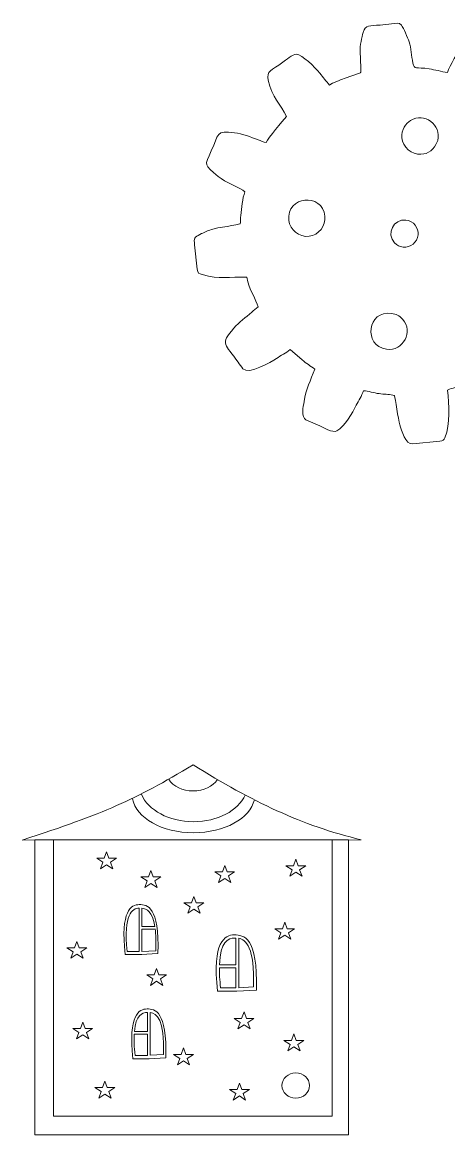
# Model space of a CAD drawing. Header units: centimetres. Extents: x -21.6 to 35.6, y -35.6 to 48.3.
# Drawn here: x -16.87 to -9.04, y 6.45 to 26.89 of the extents above; entities that cross this region are included whole.
import ezdxf

# ---------------------------------------------------------------- set-up
doc = ezdxf.new("R2010")
doc.units = ezdxf.units.CM
doc.header["$MEASUREMENT"] = 0
doc.layers.add('layer 1', color=7, linetype='Continuous')

msp = doc.modelspace()

# ---------------------------------------------------------------- linework, layer by layer
at = {"layer": 'layer 1', "color": 250, "lineweight": 9}
msp.add_ellipse((-11.84498, 7.35208), major_axis=(0.254, 0), ratio=0.91665354, dxfattribs=at)
for points, knots in [([(-9.05966, 25.96352), (-9.01214, 26.08638), (-8.86928, 26.3576), (-8.78146, 26.45463), (-8.78146, 26.45463), (-8.56421, 26.69466), (-8.60612, 26.67771), (-8.29619, 26.54006), (-8.29619, 26.54006), (-7.97716, 26.39841), (-7.95452, 26.4497), (-7.99819, 26.10145), (-7.99819, 26.10145), (-8.00939, 26.01212), (-8.03266, 25.92004), (-8.06857, 25.83871), (-8.06857, 25.83871), (-8.08039, 25.81189), (-8.08238, 25.79945), (-8.0938, 25.7721), (-8.0938, 25.7721), (-8.11209, 25.72832), (-8.16976, 25.59776), (-8.17165, 25.55601), (-8.17165, 25.55601), (-8.17165, 25.55601), (-7.76448, 25.22483), (-7.76448, 25.22483), (-7.76448, 25.22483), (-7.73949, 25.20276), (-7.73407, 25.19147), (-7.70578, 25.16867), (-7.70578, 25.16867), (-7.66339, 25.18239), (-7.50367, 25.29057), (-7.45684, 25.32339), (-7.45684, 25.32339), (-7.34354, 25.40287), (-7.18069, 25.47701), (-7.02777, 25.50851), (-7.02777, 25.50851), (-6.85587, 25.5439), (-6.85907, 25.45028), (-6.70397, 25.24285), (-6.70397, 25.24285), (-6.51425, 24.9891), (-6.50372, 25.00291), (-6.70931, 24.74596), (-6.70931, 24.74596), (-6.77173, 24.66796), (-6.82619, 24.62032), (-6.91045, 24.55056), (-6.91045, 24.55056), (-6.91045, 24.55056), (-7.13961, 24.36929), (-7.13961, 24.36929), (-7.13961, 24.36929), (-7.06288, 24.21069), (-6.97981, 23.99605), (-6.92902, 23.79606), (-6.92902, 23.79606), (-6.67791, 23.81427), (-6.41533, 23.84415), (-6.16836, 23.76718), (-6.16836, 23.76718), (-6.0622, 23.73407), (-6.0455, 23.73496), (-6.03127, 23.59892), (-6.03127, 23.59892), (-6.03127, 23.59892), (-5.99366, 23.23936), (-5.99366, 23.23936), (-5.99366, 23.23936), (-5.976, 23.07061), (-5.96551, 23.04705), (-6.29737, 22.93051), (-6.29737, 22.93051), (-6.471, 22.86954), (-6.69187, 22.87662), (-6.8403, 22.823), (-6.8403, 22.823), (-6.86206, 22.74435), (-6.86411, 22.62025), (-6.87966, 22.53342), (-6.87966, 22.53342), (-6.89699, 22.43672), (-6.93193, 22.3318), (-6.93994, 22.24262), (-6.93994, 22.24262), (-6.89416, 22.22202), (-6.85049, 22.19685), (-6.80992, 22.17604), (-6.80992, 22.17604), (-6.67604, 22.10738), (-6.53934, 22.05014), (-6.42639, 21.95683), (-6.42639, 21.95683), (-6.2448, 21.8068), (-6.16676, 21.77248), (-6.24523, 21.6021), (-6.24523, 21.6021), (-6.30868, 21.46438), (-6.35812, 21.3227), (-6.43155, 21.19177), (-6.43155, 21.19177), (-6.51104, 21.05003), (-6.9624, 21.20504), (-7.06183, 21.24405), (-7.06183, 21.24405), (-7.16379, 21.28403), (-7.25437, 21.31702), (-7.34927, 21.3521), (-7.34927, 21.3521), (-7.38337, 21.31489), (-7.40715, 21.27901), (-7.43314, 21.23847), (-7.43314, 21.23847), (-7.45807, 21.19948), (-7.48668, 21.17427), (-7.52274, 21.12738), (-7.52274, 21.12738), (-7.5848, 21.04671), (-7.659, 20.98318), (-7.71935, 20.90991), (-7.71935, 20.90991), (-7.65481, 20.79336), (-7.20044, 20.17522), (-7.36664, 20.0327), (-7.36664, 20.0327), (-7.44399, 19.96634), (-7.53055, 19.91618), (-7.61212, 19.85514), (-7.61212, 19.85514), (-7.81254, 19.70521), (-7.81697, 19.65875), (-8.00905, 19.78932), (-8.00905, 19.78932), (-8.13704, 19.87633), (-8.23016, 19.97759), (-8.32845, 20.10016), (-8.32845, 20.10016), (-8.37664, 20.16026), (-8.47629, 20.29577), (-8.52564, 20.3333), (-8.52564, 20.3333), (-8.65409, 20.28383), (-8.78323, 20.21669), (-8.91772, 20.17635), (-8.91772, 20.17635), (-8.97314, 20.15972), (-9.00987, 20.15273), (-9.05648, 20.12758), (-9.05648, 20.12758), (-9.0324, 19.85695), (-8.99961, 19.5092), (-9.10486, 19.25461), (-9.10486, 19.25461), (-9.12199, 19.21315), (-9.1427, 19.19859), (-9.19748, 19.19286), (-9.19748, 19.19286), (-9.19748, 19.19286), (-9.69452, 19.14086), (-9.69452, 19.14086), (-9.69452, 19.14086), (-9.83191, 19.12649), (-9.89978, 19.38946), (-9.93495, 19.49235), (-9.93495, 19.49235), (-9.96756, 19.58783), (-10.00789, 19.98489), (-10.03434, 20.02305), (-10.03434, 20.02305), (-10.04958, 20.03275), (-10.0233, 20.02545), (-10.06394, 20.03514), (-10.06394, 20.03514), (-10.14032, 20.0533), (-10.22735, 20.05241), (-10.3119, 20.06373), (-10.3119, 20.06373), (-10.40777, 20.07655), (-10.51207, 20.10937), (-10.59999, 20.11693), (-10.59999, 20.11693), (-10.63762, 20.02152), (-10.68844, 19.93915), (-10.73367, 19.84981), (-10.73367, 19.84981), (-10.80689, 19.70522), (-10.94263, 19.46797), (-11.0884, 19.38058), (-11.0884, 19.38058), (-11.16924, 19.3321), (-11.33971, 19.44917), (-11.44647, 19.48862), (-11.44647, 19.48862), (-11.44647, 19.48862), (-11.65983, 19.58362), (-11.65983, 19.58362), (-11.65983, 19.58362), (-11.7488, 19.63115), (-11.70833, 19.82205), (-11.6936, 19.92003), (-11.6936, 19.92003), (-11.66066, 20.13936), (-11.56943, 20.31028), (-11.49753, 20.51467), (-11.49753, 20.51467), (-11.57998, 20.57137), (-11.64897, 20.6215), (-11.727, 20.68284), (-11.727, 20.68284), (-11.727, 20.68284), (-11.94971, 20.87198), (-11.94971, 20.87198), (-11.94971, 20.87198), (-12.02742, 20.81011), (-12.11535, 20.76527), (-12.2017, 20.70978), (-12.2017, 20.70978), (-12.29623, 20.64901), (-12.70554, 20.40082), (-12.81506, 20.52233), (-12.81506, 20.52233), (-12.8475, 20.55831), (-12.8747, 20.59914), (-12.90355, 20.64046), (-12.90355, 20.64046), (-13.13916, 20.97785), (-13.24563, 20.96669), (-12.98359, 21.26634), (-12.98359, 21.26634), (-12.8832, 21.38114), (-12.76658, 21.46061), (-12.65339, 21.56058), (-12.65339, 21.56058), (-12.6231, 21.58731), (-12.57096, 21.63664), (-12.53559, 21.65584), (-12.53559, 21.65584), (-12.56907, 21.77825), (-12.69951, 21.96985), (-12.74681, 22.2057), (-12.74681, 22.2057), (-13.07134, 22.21165), (-13.24587, 22.15976), (-13.56174, 22.25029), (-13.56174, 22.25029), (-13.62451, 22.26828), (-13.64591, 22.27222), (-13.65824, 22.35134), (-13.65824, 22.35134), (-13.65824, 22.35134), (-13.70456, 22.7962), (-13.70456, 22.7962), (-13.70456, 22.7962), (-13.71823, 22.92632), (-13.7067, 22.93754), (-13.60486, 22.9898), (-13.60486, 22.9898), (-13.53527, 23.0255), (-13.47581, 23.05139), (-13.39358, 23.07975), (-13.39358, 23.07975), (-13.29801, 23.11271), (-12.8947, 23.16574), (-12.86853, 23.18302), (-12.86853, 23.18302), (-12.85655, 23.22377), (-12.85996, 23.28451), (-12.85492, 23.33945), (-12.85492, 23.33945), (-12.84295, 23.46967), (-12.8254, 23.65175), (-12.78058, 23.76953), (-12.78058, 23.76953), (-12.85421, 23.84496), (-13.14472, 23.94395), (-13.27217, 24.05397), (-13.27217, 24.05397), (-13.53342, 24.27942), (-13.52403, 24.24513), (-13.3969, 24.52397), (-13.3969, 24.52397), (-13.25922, 24.82593), (-13.31477, 24.90848), (-12.97088, 24.85711), (-12.97088, 24.85711), (-12.81674, 24.83408), (-12.67531, 24.78025), (-12.53528, 24.72571), (-12.53528, 24.72571), (-12.49648, 24.7106), (-12.43081, 24.68284), (-12.38999, 24.67578), (-12.38999, 24.67578), (-12.3537, 24.76979), (-12.0872, 25.06367), (-12.01451, 25.15399), (-12.01451, 25.15399), (-12.11935, 25.3814), (-12.28832, 25.50101), (-12.35217, 25.82414), (-12.35217, 25.82414), (-12.38505, 25.99061), (-12.29483, 26.00078), (-12.08429, 26.15173), (-12.08429, 26.15173), (-12.03251, 26.18884), (-11.90033, 26.30462), (-11.83817, 26.29902), (-11.83817, 26.29902), (-11.72645, 26.28892), (-11.49675, 26.06375), (-11.40446, 25.95196), (-11.40446, 25.95196), (-11.34199, 25.87629), (-11.28853, 25.80296), (-11.22466, 25.73244), (-11.22466, 25.73244), (-11.16232, 25.77538), (-11.03609, 25.82103), (-10.95453, 25.85505), (-10.95453, 25.85505), (-10.95453, 25.85505), (-10.65523, 25.95995), (-10.65523, 25.95995), (-10.65523, 25.95995), (-10.65407, 25.96234), (-10.6533, 25.96878), (-10.6528, 25.96745), (-10.6528, 25.96745), (-10.65225, 25.96608), (-10.65088, 25.97339), (-10.65059, 25.97529), (-10.65059, 25.97529), (-10.64888, 25.98623), (-10.64795, 25.99077), (-10.64748, 26.00269), (-10.64748, 26.00269), (-10.64689, 26.01775), (-10.6485, 26.03658), (-10.64897, 26.05214), (-10.64897, 26.05214), (-10.64897, 26.05214), (-10.66487, 26.3534), (-10.66487, 26.3534), (-10.66487, 26.3534), (-10.66583, 26.44743), (-10.63182, 26.61814), (-10.60983, 26.6964), (-10.60983, 26.6964), (-10.56672, 26.84988), (-10.48199, 26.81642), (-10.29638, 26.83583), (-10.29638, 26.83583), (-10.22589, 26.8432), (-10.15534, 26.85043), (-10.08487, 26.85798), (-10.08487, 26.85798), (-10.002, 26.86687), (-9.95349, 26.88666), (-9.90592, 26.83331), (-9.90592, 26.83331), (-9.86049, 26.78233), (-9.79058, 26.60437), (-9.76529, 26.52887), (-9.76529, 26.52887), (-9.72372, 26.40464), (-9.72244, 26.27132), (-9.69483, 26.13799), (-9.69483, 26.13799), (-9.66793, 26.00812), (-9.63517, 26.06966), (-9.39698, 26.02977), (-9.39698, 26.02977), (-9.34109, 26.02042), (-9.28569, 26.01095), (-9.22793, 25.9993), (-9.22793, 25.9993), (-9.16609, 25.98684), (-9.1188, 25.96703), (-9.05966, 25.96352)], [0, 0, 0, 0, 0.01030928, 0.01030928, 0.01030928, 0.01030928, 0.02061856, 0.02061856, 0.02061856, 0.02061856, 0.03092784, 0.03092784, 0.03092784, 0.03092784, 0.04123711, 0.04123711, 0.04123711, 0.04123711, 0.05154639, 0.05154639, 0.05154639, 0.05154639, 0.06185567, 0.06185567, 0.06185567, 0.06185567, 0.07216495, 0.07216495, 0.07216495, 0.07216495, 0.08247423, 0.08247423, 0.08247423, 0.08247423, 0.09278351, 0.09278351, 0.09278351, 0.09278351, 0.10309278, 0.10309278, 0.10309278, 0.10309278, 0.11340206, 0.11340206, 0.11340206, 0.11340206, 0.12371134, 0.12371134, 0.12371134, 0.12371134, 0.13402062, 0.13402062, 0.13402062, 0.13402062, 0.1443299, 0.1443299, 0.1443299, 0.1443299, 0.15463918, 0.15463918, 0.15463918, 0.15463918, 0.16494845, 0.16494845, 0.16494845, 0.16494845, 0.17525773, 0.17525773, 0.17525773, 0.17525773, 0.18556701, 0.18556701, 0.18556701, 0.18556701, 0.19587629, 0.19587629, 0.19587629, 0.19587629, 0.20618557, 0.20618557, 0.20618557, 0.20618557, 0.21649485, 0.21649485, 0.21649485, 0.21649485, 0.22680412, 0.22680412, 0.22680412, 0.22680412, 0.2371134, 0.2371134, 0.2371134, 0.2371134, 0.24742268, 0.24742268, 0.24742268, 0.24742268, 0.25773196, 0.25773196, 0.25773196, 0.25773196, 0.26804124, 0.26804124, 0.26804124, 0.26804124, 0.27835052, 0.27835052, 0.27835052, 0.27835052, 0.28865979, 0.28865979, 0.28865979, 0.28865979, 0.29896907, 0.29896907, 0.29896907, 0.29896907, 0.30927835, 0.30927835, 0.30927835, 0.30927835, 0.31958763, 0.31958763, 0.31958763, 0.31958763, 0.32989691, 0.32989691, 0.32989691, 0.32989691, 0.34020619, 0.34020619, 0.34020619, 0.34020619, 0.35051546, 0.35051546, 0.35051546, 0.35051546, 0.36082474, 0.36082474, 0.36082474, 0.36082474, 0.37113402, 0.37113402, 0.37113402, 0.37113402, 0.3814433, 0.3814433, 0.3814433, 0.3814433, 0.39175258, 0.39175258, 0.39175258, 0.39175258, 0.40206186, 0.40206186, 0.40206186, 0.40206186, 0.41237113, 0.41237113, 0.41237113, 0.41237113, 0.42268041, 0.42268041, 0.42268041, 0.42268041, 0.43298969, 0.43298969, 0.43298969, 0.43298969, 0.44329897, 0.44329897, 0.44329897, 0.44329897, 0.45360825, 0.45360825, 0.45360825, 0.45360825, 0.46391753, 0.46391753, 0.46391753, 0.46391753, 0.4742268, 0.4742268, 0.4742268, 0.4742268, 0.48453608, 0.48453608, 0.48453608, 0.48453608, 0.49484536, 0.49484536, 0.49484536, 0.49484536, 0.50515464, 0.50515464, 0.50515464, 0.50515464, 0.51546392, 0.51546392, 0.51546392, 0.51546392, 0.5257732, 0.5257732, 0.5257732, 0.5257732, 0.53608247, 0.53608247, 0.53608247, 0.53608247, 0.54639175, 0.54639175, 0.54639175, 0.54639175, 0.55670103, 0.55670103, 0.55670103, 0.55670103, 0.56701031, 0.56701031, 0.56701031, 0.56701031, 0.57731959, 0.57731959, 0.57731959, 0.57731959, 0.58762887, 0.58762887, 0.58762887, 0.58762887, 0.59793814, 0.59793814, 0.59793814, 0.59793814, 0.60824742, 0.60824742, 0.60824742, 0.60824742, 0.6185567, 0.6185567, 0.6185567, 0.6185567, 0.62886598, 0.62886598, 0.62886598, 0.62886598, 0.63917526, 0.63917526, 0.63917526, 0.63917526, 0.64948454, 0.64948454, 0.64948454, 0.64948454, 0.65979381, 0.65979381, 0.65979381, 0.65979381, 0.67010309, 0.67010309, 0.67010309, 0.67010309, 0.68041237, 0.68041237, 0.68041237, 0.68041237, 0.69072165, 0.69072165, 0.69072165, 0.69072165, 0.70103093, 0.70103093, 0.70103093, 0.70103093, 0.71134021, 0.71134021, 0.71134021, 0.71134021, 0.72164948, 0.72164948, 0.72164948, 0.72164948, 0.73195876, 0.73195876, 0.73195876, 0.73195876, 0.74226804, 0.74226804, 0.74226804, 0.74226804, 0.75257732, 0.75257732, 0.75257732, 0.75257732, 0.7628866, 0.7628866, 0.7628866, 0.7628866, 0.77319588, 0.77319588, 0.77319588, 0.77319588, 0.78350515, 0.78350515, 0.78350515, 0.78350515, 0.79381443, 0.79381443, 0.79381443, 0.79381443, 0.80412371, 0.80412371, 0.80412371, 0.80412371, 0.81443299, 0.81443299, 0.81443299, 0.81443299, 0.82474227, 0.82474227, 0.82474227, 0.82474227, 0.83505155, 0.83505155, 0.83505155, 0.83505155, 0.84536082, 0.84536082, 0.84536082, 0.84536082, 0.8556701, 0.8556701, 0.8556701, 0.8556701, 0.86597938, 0.86597938, 0.86597938, 0.86597938, 0.87628866, 0.87628866, 0.87628866, 0.87628866, 0.88659794, 0.88659794, 0.88659794, 0.88659794, 0.89690722, 0.89690722, 0.89690722, 0.89690722, 0.90721649, 0.90721649, 0.90721649, 0.90721649, 0.91752577, 0.91752577, 0.91752577, 0.91752577, 0.92783505, 0.92783505, 0.92783505, 0.92783505, 0.93814433, 0.93814433, 0.93814433, 0.93814433, 0.94845361, 0.94845361, 0.94845361, 0.94845361, 0.95876289, 0.95876289, 0.95876289, 0.95876289, 0.96907216, 0.96907216, 0.96907216, 0.96907216, 0.97938144, 0.97938144, 0.97938144, 0.97938144, 1, 1, 1, 1]), ([(-9.49274, 24.46813), (-9.3716, 24.4808), (-9.26454, 24.61974), (-9.23862, 24.71454), (-9.23862, 24.71454), (-9.16053, 25.0001), (-9.48917, 25.24298), (-9.73928, 25.0819), (-9.73928, 25.0819), (-9.82084, 25.02938), (-9.91198, 24.91266), (-9.89683, 24.76613), (-9.89683, 24.76613), (-9.8795, 24.59851), (-9.71622, 24.44476), (-9.54563, 24.46259), (-9.54563, 24.46259), (-9.54563, 24.46259), (-9.49274, 24.46813), (-9.49274, 24.46813)], [0, 0, 0, 0, 0.16666667, 0.16666667, 0.16666667, 0.16666667, 0.33333333, 0.33333333, 0.33333333, 0.33333333, 0.5, 0.5, 0.5, 0.5, 0.66666667, 0.66666667, 0.66666667, 0.66666667, 1, 1, 1, 1]), ([(-11.97233, 23.24468), (-11.95451, 23.07431), (-11.7821, 22.93263), (-11.60133, 22.95376), (-11.60133, 22.95376), (-11.42305, 22.97461), (-11.28886, 23.14731), (-11.30929, 23.32475), (-11.30929, 23.32475), (-11.35929, 23.75851), (-12.02028, 23.70295), (-11.97233, 23.24468)], [0, 0, 0, 0, 0.25, 0.25, 0.25, 0.25, 0.5, 0.5, 0.5, 0.5, 1, 1, 1, 1]), ([(-9.82619, 23.25332), (-10.04679, 23.28083), (-10.18878, 22.99722), (-10.03092, 22.83612), (-10.03092, 22.83612), (-9.98128, 22.78549), (-9.94443, 22.76508), (-9.87067, 22.75594), (-9.87067, 22.75594), (-9.73837, 22.73953), (-9.61579, 22.84483), (-9.59954, 22.98078), (-9.59954, 22.98078), (-9.58419, 23.10921), (-9.67869, 23.23493), (-9.82619, 23.25332)], [0, 0, 0, 0, 0.2, 0.2, 0.2, 0.2, 0.4, 0.4, 0.4, 0.4, 0.6, 0.6, 0.6, 0.6, 1, 1, 1, 1]), ([(-10.08885, 21.53762), (-10.52251, 21.60674), (-10.61807, 20.9435), (-10.17591, 20.87811), (-10.17591, 20.87811), (-9.86808, 20.83261), (-9.68239, 21.21614), (-9.87718, 21.42419), (-9.87718, 21.42419), (-9.95529, 21.50764), (-9.99764, 21.52308), (-10.08885, 21.53762)], [0, 0, 0, 0, 0.25, 0.25, 0.25, 0.25, 0.5, 0.5, 0.5, 0.5, 1, 1, 1, 1]), ([(-10.64588, 11.86739), (-10.64588, 11.86739), (-16.86925, 11.86065), (-16.86925, 11.86065), (-16.86925, 11.86065), (-15.35366, 12.35967), (-14.81252, 12.59213), (-13.73216, 13.24341), (-13.73216, 13.24341), (-12.64534, 12.56952), (-11.73814, 12.13133), (-10.64588, 11.86739)], [0, 0, 0, 0, 0.25, 0.25, 0.25, 0.25, 0.5, 0.5, 0.5, 0.5, 1, 1, 1, 1]), ([(-13.28476, 12.97378), (-13.3711, 12.8493), (-13.53829, 12.76492), (-13.73034, 12.76492), (-13.73034, 12.76492), (-13.92503, 12.76492), (-14.09413, 12.85163), (-14.17941, 12.97891)], [0, 0, 0, 0, 0.33333333, 0.33333333, 0.33333333, 0.33333333, 1, 1, 1, 1]), ([(-14.68117, 12.70351), (-14.55713, 12.41199), (-14.17536, 12.19965), (-13.72362, 12.19965), (-13.72362, 12.19965), (-13.27976, 12.19965), (-12.90343, 12.40465), (-12.77279, 12.68834)], [0, 0, 0, 0, 0.33333333, 0.33333333, 0.33333333, 0.33333333, 1, 1, 1, 1]), ([(-14.84532, 12.62073), (-14.77872, 12.26913), (-14.30192, 11.99645), (-13.72362, 11.99645), (-13.72362, 11.99645), (-13.1558, 11.99645), (-12.68584, 12.25934), (-12.60594, 12.60169)], [0, 0, 0, 0, 0.33333333, 0.33333333, 0.33333333, 0.33333333, 1, 1, 1, 1]), ([(-16.63594, 11.86402), (-16.63594, 11.86402), (-10.87861, 11.86402), (-10.87861, 11.86402), (-10.87861, 11.86402), (-10.87861, 11.86402), (-10.87861, 6.44873), (-10.87861, 6.44873), (-10.87861, 6.44873), (-10.87861, 6.44873), (-16.63594, 6.44873), (-16.63594, 6.44873), (-16.63594, 6.44873), (-16.63594, 6.44873), (-16.63594, 11.86402), (-16.63594, 11.86402)], [0, 0, 0, 0, 0.2, 0.2, 0.2, 0.2, 0.4, 0.4, 0.4, 0.4, 0.6, 0.6, 0.6, 0.6, 1, 1, 1, 1]), ([(-11.17494, 11.86681), (-11.17494, 11.86681), (-11.17494, 6.7874), (-11.17494, 6.7874), (-11.17494, 6.7874), (-11.17494, 6.7874), (-16.29728, 6.7874), (-16.29728, 6.7874), (-16.29728, 6.7874), (-16.29728, 6.7874), (-16.29728, 11.86402), (-16.29728, 11.86402)], [0, 0, 0, 0, 0.25, 0.25, 0.25, 0.25, 0.5, 0.5, 0.5, 0.5, 1, 1, 1, 1]), ([(-14.68334, 9.7613), (-14.68334, 9.7613), (-14.97967, 9.7613), (-14.97967, 9.7613), (-14.97967, 9.7613), (-15.06963, 10.56671), (-14.8665, 10.67675), (-14.72038, 10.67675), (-14.72038, 10.67675), (-14.57426, 10.67675), (-14.34996, 10.64609), (-14.37642, 9.77718), (-14.37642, 9.77718), (-14.37642, 9.77718), (-14.68334, 9.7613), (-14.68334, 9.7613)], [0, 0, 0, 0, 0.2, 0.2, 0.2, 0.2, 0.4, 0.4, 0.4, 0.4, 0.6, 0.6, 0.6, 0.6, 1, 1, 1, 1]), ([(-14.72394, 9.81642), (-14.72394, 9.81642), (-14.94022, 9.81642), (-14.94022, 9.81642), (-14.94022, 9.81642), (-15.01661, 10.50033), (-14.8502, 10.60821), (-14.72394, 10.61306)], [0, 0, 0, 0, 0.33333333, 0.33333333, 0.33333333, 0.33333333, 1, 1, 1, 1]), ([(-14.42897, 10.234), (-14.41568, 10.1303), (-14.41002, 9.99828), (-14.41514, 9.83025), (-14.41514, 9.83025), (-14.41514, 9.83025), (-14.67394, 9.81685), (-14.67394, 9.81685)], [0, 0, 0, 0, 0.33333333, 0.33333333, 0.33333333, 0.33333333, 1, 1, 1, 1]), ([(-14.42897, 10.234), (-14.42897, 10.234), (-14.42897, 10.22458), (-14.42897, 10.22458), (-14.42897, 10.22458), (-14.42897, 10.22458), (-14.67394, 10.22458), (-14.67394, 10.22458)], [0, 0, 0, 0, 0.33333333, 0.33333333, 0.33333333, 0.33333333, 1, 1, 1, 1]), ([(-12.93074, 9.08416), (-12.93074, 9.08416), (-13.28027, 9.08416), (-13.28027, 9.08416), (-13.28027, 9.08416), (-13.38638, 9.99555), (-13.14678, 10.12007), (-12.97443, 10.12007), (-12.97443, 10.12007), (-12.80208, 10.12007), (-12.53752, 10.08538), (-12.56873, 9.10213), (-12.56873, 9.10213), (-12.56873, 9.10213), (-12.93074, 9.08416), (-12.93074, 9.08416)], [0, 0, 0, 0, 0.2, 0.2, 0.2, 0.2, 0.4, 0.4, 0.4, 0.4, 0.6, 0.6, 0.6, 0.6, 1, 1, 1, 1]), ([(-13.24771, 9.56784), (-13.23379, 9.99402), (-13.08273, 10.06274), (-12.96727, 10.06274), (-12.96727, 10.06274), (-12.95956, 10.06274), (-12.95163, 10.06264), (-12.94353, 10.06236)], [0, 0, 0, 0, 0.33333333, 0.33333333, 0.33333333, 0.33333333, 1, 1, 1, 1]), ([(-12.89353, 10.05727), (-12.7566, 10.03218), (-12.60103, 9.89493), (-12.62331, 9.16317), (-12.62331, 9.16317), (-12.62331, 9.16317), (-12.89353, 9.14919), (-12.89353, 9.14919)], [0, 0, 0, 0, 0.33333333, 0.33333333, 0.33333333, 0.33333333, 1, 1, 1, 1]), ([(-12.94353, 9.14729), (-12.94353, 9.14729), (-13.22656, 9.14729), (-13.22656, 9.14729), (-13.22656, 9.14729), (-13.24275, 9.29218), (-13.24943, 9.41456), (-13.24869, 9.51784)], [0, 0, 0, 0, 0.33333333, 0.33333333, 0.33333333, 0.33333333, 1, 1, 1, 1]), ([(-14.54018, 7.84479), (-14.54018, 7.84479), (-14.83651, 7.84479), (-14.83651, 7.84479), (-14.83651, 7.84479), (-14.92647, 8.6502), (-14.72334, 8.76024), (-14.57722, 8.76024), (-14.57722, 8.76024), (-14.4311, 8.76024), (-14.2068, 8.72958), (-14.23326, 7.86067), (-14.23326, 7.86067), (-14.23326, 7.86067), (-14.54018, 7.84479), (-14.54018, 7.84479)], [0, 0, 0, 0, 0.2, 0.2, 0.2, 0.2, 0.4, 0.4, 0.4, 0.4, 0.6, 0.6, 0.6, 0.6, 1, 1, 1, 1]), ([(-14.81039, 8.34421), (-14.78433, 8.64619), (-14.6653, 8.69734), (-14.57278, 8.69734), (-14.57278, 8.69734), (-14.5717, 8.69734), (-14.57062, 8.69733), (-14.56953, 8.69733)], [0, 0, 0, 0, 0.33333333, 0.33333333, 0.33333333, 0.33333333, 1, 1, 1, 1]), ([(-14.51953, 8.69429), (-14.39907, 8.67749), (-14.2563, 8.57112), (-14.27608, 7.92138), (-14.27608, 7.92138), (-14.27608, 7.92138), (-14.51953, 7.90879), (-14.51953, 7.90879)], [0, 0, 0, 0, 0.33333333, 0.33333333, 0.33333333, 0.33333333, 1, 1, 1, 1]), ([(-14.56953, 7.90769), (-14.56953, 7.90769), (-14.79644, 7.90769), (-14.79644, 7.90769), (-14.79644, 7.90769), (-14.81407, 8.06551), (-14.81864, 8.19239), (-14.81372, 8.29421)], [0, 0, 0, 0, 0.33333333, 0.33333333, 0.33333333, 0.33333333, 1, 1, 1, 1])]:
    msp.add_open_spline(points, degree=3, knots=knots, dxfattribs=at)
at = {"layer": 'layer 1', "color": 250, "lineweight": 18}
for points in [[(-15.31947, 11.64794), (-15.31947, 11.64794), (-15.2765, 11.52882), (-15.2765, 11.52882), (-15.2765, 11.52882), (-15.2765, 11.52882), (-15.13659, 11.52906), (-15.13659, 11.52906), (-15.13659, 11.52906), (-15.13659, 11.52906), (-15.24993, 11.45568), (-15.24993, 11.45568), (-15.24993, 11.45568), (-15.24993, 11.45568), (-15.20644, 11.3367), (-15.20644, 11.3367), (-15.20644, 11.3367), (-15.20644, 11.3367), (-15.31947, 11.41047), (-15.31947, 11.41047), (-15.31947, 11.41047), (-15.31947, 11.41047), (-15.4325, 11.3367), (-15.4325, 11.3367), (-15.4325, 11.3367), (-15.4325, 11.3367), (-15.38901, 11.45568), (-15.38901, 11.45568), (-15.38901, 11.45568), (-15.38901, 11.45568), (-15.50235, 11.52906), (-15.50235, 11.52906), (-15.50235, 11.52906), (-15.50235, 11.52906), (-15.36244, 11.52882), (-15.36244, 11.52882), (-15.36244, 11.52882), (-15.36244, 11.52882), (-15.31947, 11.64794), (-15.31947, 11.64794)], [(-11.84359, 11.5094), (-11.84359, 11.5094), (-11.80062, 11.39028), (-11.80062, 11.39028), (-11.80062, 11.39028), (-11.80062, 11.39028), (-11.66071, 11.39052), (-11.66071, 11.39052), (-11.66071, 11.39052), (-11.66071, 11.39052), (-11.77405, 11.31714), (-11.77405, 11.31714), (-11.77405, 11.31714), (-11.77405, 11.31714), (-11.73056, 11.19816), (-11.73056, 11.19816), (-11.73056, 11.19816), (-11.73056, 11.19816), (-11.84359, 11.27193), (-11.84359, 11.27193), (-11.84359, 11.27193), (-11.84359, 11.27193), (-11.95662, 11.19816), (-11.95662, 11.19816), (-11.95662, 11.19816), (-11.95662, 11.19816), (-11.91313, 11.31714), (-11.91313, 11.31714), (-11.91313, 11.31714), (-11.91313, 11.31714), (-12.02647, 11.39052), (-12.02647, 11.39052), (-12.02647, 11.39052), (-12.02647, 11.39052), (-11.88656, 11.39028), (-11.88656, 11.39028), (-11.88656, 11.39028), (-11.88656, 11.39028), (-11.84359, 11.5094), (-11.84359, 11.5094)], [(-14.50636, 11.30385), (-14.50636, 11.30385), (-14.46339, 11.18473), (-14.46339, 11.18473), (-14.46339, 11.18473), (-14.46339, 11.18473), (-14.32348, 11.18497), (-14.32348, 11.18497), (-14.32348, 11.18497), (-14.32348, 11.18497), (-14.43682, 11.11159), (-14.43682, 11.11159), (-14.43682, 11.11159), (-14.43682, 11.11159), (-14.39333, 10.99261), (-14.39333, 10.99261), (-14.39333, 10.99261), (-14.39333, 10.99261), (-14.50636, 11.06638), (-14.50636, 11.06638), (-14.50636, 11.06638), (-14.50636, 11.06638), (-14.61939, 10.99261), (-14.61939, 10.99261), (-14.61939, 10.99261), (-14.61939, 10.99261), (-14.5759, 11.11159), (-14.5759, 11.11159), (-14.5759, 11.11159), (-14.5759, 11.11159), (-14.68924, 11.18497), (-14.68924, 11.18497), (-14.68924, 11.18497), (-14.68924, 11.18497), (-14.54933, 11.18473), (-14.54933, 11.18473), (-14.54933, 11.18473), (-14.54933, 11.18473), (-14.50636, 11.30385), (-14.50636, 11.30385)], [(-13.15066, 11.39645), (-13.15066, 11.39645), (-13.10769, 11.27733), (-13.10769, 11.27733), (-13.10769, 11.27733), (-13.10769, 11.27733), (-12.96778, 11.27757), (-12.96778, 11.27757), (-12.96778, 11.27757), (-12.96778, 11.27757), (-13.08112, 11.20419), (-13.08112, 11.20419), (-13.08112, 11.20419), (-13.08112, 11.20419), (-13.03763, 11.08521), (-13.03763, 11.08521), (-13.03763, 11.08521), (-13.03763, 11.08521), (-13.15066, 11.15898), (-13.15066, 11.15898), (-13.15066, 11.15898), (-13.15066, 11.15898), (-13.26369, 11.08521), (-13.26369, 11.08521), (-13.26369, 11.08521), (-13.26369, 11.08521), (-13.2202, 11.20419), (-13.2202, 11.20419), (-13.2202, 11.20419), (-13.2202, 11.20419), (-13.33354, 11.27757), (-13.33354, 11.27757), (-13.33354, 11.27757), (-13.33354, 11.27757), (-13.19363, 11.27733), (-13.19363, 11.27733), (-13.19363, 11.27733), (-13.19363, 11.27733), (-13.15066, 11.39645), (-13.15066, 11.39645)], [(-13.71546, 10.82772), (-13.71546, 10.82772), (-13.67249, 10.7086), (-13.67249, 10.7086), (-13.67249, 10.7086), (-13.67249, 10.7086), (-13.53258, 10.70884), (-13.53258, 10.70884), (-13.53258, 10.70884), (-13.53258, 10.70884), (-13.64592, 10.63546), (-13.64592, 10.63546), (-13.64592, 10.63546), (-13.64592, 10.63546), (-13.60243, 10.51648), (-13.60243, 10.51648), (-13.60243, 10.51648), (-13.60243, 10.51648), (-13.71546, 10.59025), (-13.71546, 10.59025), (-13.71546, 10.59025), (-13.71546, 10.59025), (-13.82849, 10.51648), (-13.82849, 10.51648), (-13.82849, 10.51648), (-13.82849, 10.51648), (-13.785, 10.63546), (-13.785, 10.63546), (-13.785, 10.63546), (-13.785, 10.63546), (-13.89834, 10.70884), (-13.89834, 10.70884), (-13.89834, 10.70884), (-13.89834, 10.70884), (-13.75843, 10.7086), (-13.75843, 10.7086), (-13.75843, 10.7086), (-13.75843, 10.7086), (-13.71546, 10.82772), (-13.71546, 10.82772)], [(-12.04858, 10.35147), (-12.04858, 10.35147), (-12.00561, 10.23235), (-12.00561, 10.23235), (-12.00561, 10.23235), (-12.00561, 10.23235), (-11.8657, 10.23259), (-11.8657, 10.23259), (-11.8657, 10.23259), (-11.8657, 10.23259), (-11.97904, 10.15921), (-11.97904, 10.15921), (-11.97904, 10.15921), (-11.97904, 10.15921), (-11.93555, 10.04023), (-11.93555, 10.04023), (-11.93555, 10.04023), (-11.93555, 10.04023), (-12.04858, 10.114), (-12.04858, 10.114), (-12.04858, 10.114), (-12.04858, 10.114), (-12.16161, 10.04023), (-12.16161, 10.04023), (-12.16161, 10.04023), (-12.16161, 10.04023), (-12.11812, 10.15921), (-12.11812, 10.15921), (-12.11812, 10.15921), (-12.11812, 10.15921), (-12.23146, 10.23259), (-12.23146, 10.23259), (-12.23146, 10.23259), (-12.23146, 10.23259), (-12.09155, 10.23235), (-12.09155, 10.23235), (-12.09155, 10.23235), (-12.09155, 10.23235), (-12.04858, 10.35147), (-12.04858, 10.35147)], [(-15.86526, 10.00128), (-15.86526, 10.00128), (-15.82229, 9.88216), (-15.82229, 9.88216), (-15.82229, 9.88216), (-15.82229, 9.88216), (-15.68238, 9.8824), (-15.68238, 9.8824), (-15.68238, 9.8824), (-15.68238, 9.8824), (-15.79572, 9.80902), (-15.79572, 9.80902), (-15.79572, 9.80902), (-15.79572, 9.80902), (-15.75223, 9.69004), (-15.75223, 9.69004), (-15.75223, 9.69004), (-15.75223, 9.69004), (-15.86526, 9.76381), (-15.86526, 9.76381), (-15.86526, 9.76381), (-15.86526, 9.76381), (-15.97829, 9.69004), (-15.97829, 9.69004), (-15.97829, 9.69004), (-15.97829, 9.69004), (-15.9348, 9.80902), (-15.9348, 9.80902), (-15.9348, 9.80902), (-15.9348, 9.80902), (-16.04814, 9.8824), (-16.04814, 9.8824), (-16.04814, 9.8824), (-16.04814, 9.8824), (-15.90823, 9.88216), (-15.90823, 9.88216), (-15.90823, 9.88216), (-15.90823, 9.88216), (-15.86526, 10.00128), (-15.86526, 10.00128)], [(-14.40053, 9.50468), (-14.40053, 9.50468), (-14.35756, 9.38556), (-14.35756, 9.38556), (-14.35756, 9.38556), (-14.35756, 9.38556), (-14.21765, 9.3858), (-14.21765, 9.3858), (-14.21765, 9.3858), (-14.21765, 9.3858), (-14.33099, 9.31242), (-14.33099, 9.31242), (-14.33099, 9.31242), (-14.33099, 9.31242), (-14.2875, 9.19344), (-14.2875, 9.19344), (-14.2875, 9.19344), (-14.2875, 9.19344), (-14.40053, 9.26721), (-14.40053, 9.26721), (-14.40053, 9.26721), (-14.40053, 9.26721), (-14.51356, 9.19344), (-14.51356, 9.19344), (-14.51356, 9.19344), (-14.51356, 9.19344), (-14.47007, 9.31242), (-14.47007, 9.31242), (-14.47007, 9.31242), (-14.47007, 9.31242), (-14.58341, 9.3858), (-14.58341, 9.3858), (-14.58341, 9.3858), (-14.58341, 9.3858), (-14.4435, 9.38556), (-14.4435, 9.38556), (-14.4435, 9.38556), (-14.4435, 9.38556), (-14.40053, 9.50468), (-14.40053, 9.50468)], [(-12.7961, 8.70482), (-12.7961, 8.70482), (-12.75313, 8.5857), (-12.75313, 8.5857), (-12.75313, 8.5857), (-12.75313, 8.5857), (-12.61322, 8.58594), (-12.61322, 8.58594), (-12.61322, 8.58594), (-12.61322, 8.58594), (-12.72656, 8.51256), (-12.72656, 8.51256), (-12.72656, 8.51256), (-12.72656, 8.51256), (-12.68307, 8.39358), (-12.68307, 8.39358), (-12.68307, 8.39358), (-12.68307, 8.39358), (-12.7961, 8.46735), (-12.7961, 8.46735), (-12.7961, 8.46735), (-12.7961, 8.46735), (-12.90913, 8.39358), (-12.90913, 8.39358), (-12.90913, 8.39358), (-12.90913, 8.39358), (-12.86564, 8.51256), (-12.86564, 8.51256), (-12.86564, 8.51256), (-12.86564, 8.51256), (-12.97898, 8.58594), (-12.97898, 8.58594), (-12.97898, 8.58594), (-12.97898, 8.58594), (-12.83907, 8.5857), (-12.83907, 8.5857), (-12.83907, 8.5857), (-12.83907, 8.5857), (-12.7961, 8.70482), (-12.7961, 8.70482)], [(-15.75943, 8.51961), (-15.75943, 8.51961), (-15.71646, 8.40049), (-15.71646, 8.40049), (-15.71646, 8.40049), (-15.71646, 8.40049), (-15.57655, 8.40073), (-15.57655, 8.40073), (-15.57655, 8.40073), (-15.57655, 8.40073), (-15.68989, 8.32735), (-15.68989, 8.32735), (-15.68989, 8.32735), (-15.68989, 8.32735), (-15.6464, 8.20837), (-15.6464, 8.20837), (-15.6464, 8.20837), (-15.6464, 8.20837), (-15.75943, 8.28214), (-15.75943, 8.28214), (-15.75943, 8.28214), (-15.75943, 8.28214), (-15.87246, 8.20837), (-15.87246, 8.20837), (-15.87246, 8.20837), (-15.87246, 8.20837), (-15.82897, 8.32735), (-15.82897, 8.32735), (-15.82897, 8.32735), (-15.82897, 8.32735), (-15.94231, 8.40073), (-15.94231, 8.40073), (-15.94231, 8.40073), (-15.94231, 8.40073), (-15.8024, 8.40049), (-15.8024, 8.40049), (-15.8024, 8.40049), (-15.8024, 8.40049), (-15.75943, 8.51961), (-15.75943, 8.51961)], [(-11.87989, 8.30023), (-11.87989, 8.30023), (-11.83692, 8.18111), (-11.83692, 8.18111), (-11.83692, 8.18111), (-11.83692, 8.18111), (-11.69701, 8.18135), (-11.69701, 8.18135), (-11.69701, 8.18135), (-11.69701, 8.18135), (-11.81035, 8.10797), (-11.81035, 8.10797), (-11.81035, 8.10797), (-11.81035, 8.10797), (-11.76686, 7.98899), (-11.76686, 7.98899), (-11.76686, 7.98899), (-11.76686, 7.98899), (-11.87989, 8.06276), (-11.87989, 8.06276), (-11.87989, 8.06276), (-11.87989, 8.06276), (-11.99292, 7.98899), (-11.99292, 7.98899), (-11.99292, 7.98899), (-11.99292, 7.98899), (-11.94943, 8.10797), (-11.94943, 8.10797), (-11.94943, 8.10797), (-11.94943, 8.10797), (-12.06277, 8.18135), (-12.06277, 8.18135), (-12.06277, 8.18135), (-12.06277, 8.18135), (-11.92286, 8.18111), (-11.92286, 8.18111), (-11.92286, 8.18111), (-11.92286, 8.18111), (-11.87989, 8.30023), (-11.87989, 8.30023)], [(-13.90735, 8.04336), (-13.90735, 8.04336), (-13.86438, 7.92424), (-13.86438, 7.92424), (-13.86438, 7.92424), (-13.86438, 7.92424), (-13.72447, 7.92448), (-13.72447, 7.92448), (-13.72447, 7.92448), (-13.72447, 7.92448), (-13.83781, 7.8511), (-13.83781, 7.8511), (-13.83781, 7.8511), (-13.83781, 7.8511), (-13.79432, 7.73212), (-13.79432, 7.73212), (-13.79432, 7.73212), (-13.79432, 7.73212), (-13.90735, 7.80589), (-13.90735, 7.80589), (-13.90735, 7.80589), (-13.90735, 7.80589), (-14.02038, 7.73212), (-14.02038, 7.73212), (-14.02038, 7.73212), (-14.02038, 7.73212), (-13.97689, 7.8511), (-13.97689, 7.8511), (-13.97689, 7.8511), (-13.97689, 7.8511), (-14.09023, 7.92448), (-14.09023, 7.92448), (-14.09023, 7.92448), (-14.09023, 7.92448), (-13.95032, 7.92424), (-13.95032, 7.92424), (-13.95032, 7.92424), (-13.95032, 7.92424), (-13.90735, 8.04336), (-13.90735, 8.04336)], [(-15.35091, 7.43441), (-15.35091, 7.43441), (-15.30794, 7.31529), (-15.30794, 7.31529), (-15.30794, 7.31529), (-15.30794, 7.31529), (-15.16803, 7.31553), (-15.16803, 7.31553), (-15.16803, 7.31553), (-15.16803, 7.31553), (-15.28137, 7.24215), (-15.28137, 7.24215), (-15.28137, 7.24215), (-15.28137, 7.24215), (-15.23788, 7.12317), (-15.23788, 7.12317), (-15.23788, 7.12317), (-15.23788, 7.12317), (-15.35091, 7.19694), (-15.35091, 7.19694), (-15.35091, 7.19694), (-15.35091, 7.19694), (-15.46394, 7.12317), (-15.46394, 7.12317), (-15.46394, 7.12317), (-15.46394, 7.12317), (-15.42045, 7.24215), (-15.42045, 7.24215), (-15.42045, 7.24215), (-15.42045, 7.24215), (-15.53379, 7.31553), (-15.53379, 7.31553), (-15.53379, 7.31553), (-15.53379, 7.31553), (-15.39388, 7.31529), (-15.39388, 7.31529), (-15.39388, 7.31529), (-15.39388, 7.31529), (-15.35091, 7.43441), (-15.35091, 7.43441)], [(-12.87922, 7.39812), (-12.87922, 7.39812), (-12.83625, 7.279), (-12.83625, 7.279), (-12.83625, 7.279), (-12.83625, 7.279), (-12.69634, 7.27924), (-12.69634, 7.27924), (-12.69634, 7.27924), (-12.69634, 7.27924), (-12.80968, 7.20586), (-12.80968, 7.20586), (-12.80968, 7.20586), (-12.80968, 7.20586), (-12.76619, 7.08688), (-12.76619, 7.08688), (-12.76619, 7.08688), (-12.76619, 7.08688), (-12.87922, 7.16065), (-12.87922, 7.16065), (-12.87922, 7.16065), (-12.87922, 7.16065), (-12.99225, 7.08688), (-12.99225, 7.08688), (-12.99225, 7.08688), (-12.99225, 7.08688), (-12.94876, 7.20586), (-12.94876, 7.20586), (-12.94876, 7.20586), (-12.94876, 7.20586), (-13.0621, 7.27924), (-13.0621, 7.27924), (-13.0621, 7.27924), (-13.0621, 7.27924), (-12.92219, 7.279), (-12.92219, 7.279), (-12.92219, 7.279), (-12.92219, 7.279), (-12.87922, 7.39812), (-12.87922, 7.39812)]]:
    msp.add_open_spline(points, degree=3, knots=[0, 0, 0, 0, 0.09090909, 0.09090909, 0.09090909, 0.09090909, 0.18181818, 0.18181818, 0.18181818, 0.18181818, 0.27272727, 0.27272727, 0.27272727, 0.27272727, 0.36363636, 0.36363636, 0.36363636, 0.36363636, 0.45454545, 0.45454545, 0.45454545, 0.45454545, 0.54545455, 0.54545455, 0.54545455, 0.54545455, 0.63636364, 0.63636364, 0.63636364, 0.63636364, 0.72727273, 0.72727273, 0.72727273, 0.72727273, 0.81818182, 0.81818182, 0.81818182, 0.81818182, 1, 1, 1, 1], dxfattribs=at)
at = {"layer": 'layer 1', "color": 250, "lineweight": 9}
for points in [[(-14.72394, 9.81642), (-14.72394, 9.81642), (-14.72394, 10.61306), (-14.72394, 10.61306)], [(-14.67394, 10.61167), (-14.58474, 10.60348), (-14.47925, 10.55431), (-14.43478, 10.27458)], [(-14.67394, 10.61167), (-14.67394, 10.61167), (-14.67394, 10.27458), (-14.67394, 10.27458)], [(-14.67394, 10.27458), (-14.67394, 10.27458), (-14.43478, 10.27458), (-14.43478, 10.27458)], [(-14.67394, 10.22458), (-14.67394, 10.22458), (-14.67394, 9.81685), (-14.67394, 9.81685)], [(-12.94353, 9.56784), (-12.94353, 9.56784), (-12.94353, 10.06237), (-12.94353, 10.06237)], [(-12.89353, 10.05727), (-12.89353, 10.05727), (-12.89353, 9.14919), (-12.89353, 9.14919)], [(-14.67394, 9.76179), (-14.67394, 9.76179), (-14.72394, 9.7613), (-14.72394, 9.7613)], [(-12.94353, 9.51784), (-12.94353, 9.51784), (-13.24869, 9.51784), (-13.24869, 9.51784)], [(-13.24771, 9.56784), (-13.24771, 9.56784), (-12.94353, 9.56784), (-12.94353, 9.56784)], [(-12.94353, 9.14729), (-12.94353, 9.14729), (-12.94353, 9.51784), (-12.94353, 9.51784)], [(-14.56953, 8.34421), (-14.56953, 8.34421), (-14.56953, 8.69733), (-14.56953, 8.69733)], [(-14.51953, 8.69429), (-14.51953, 8.69429), (-14.51953, 7.90879), (-14.51953, 7.90879)], [(-14.56953, 8.29421), (-14.56953, 8.29421), (-14.81372, 8.29421), (-14.81372, 8.29421)], [(-14.81039, 8.34421), (-14.81039, 8.34421), (-14.56953, 8.34421), (-14.56953, 8.34421)], [(-14.56953, 7.90769), (-14.56953, 7.90769), (-14.56953, 8.29421), (-14.56953, 8.29421)]]:
    msp.add_open_spline(points, degree=3, dxfattribs=at)

doc.saveas('drawing.dxf')
